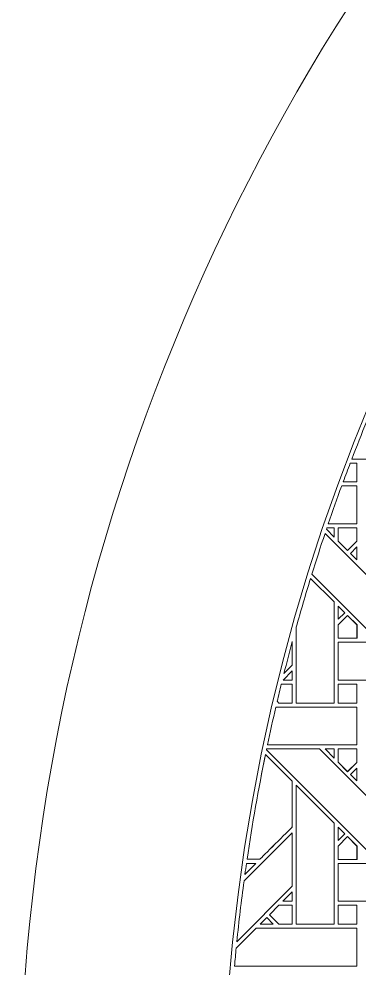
# Model space of a CAD drawing. Header units: inches. Extents: x 3.4 to 21.4, y 0.1 to 18.1.
# Drawn here: x 3.383 to 4.842, y 9.815 to 13.888 of the extents above; entities that cross this region are included whole.
import ezdxf

# ---------------------------------------------------------------- set-up
doc = ezdxf.new("R2010")
doc.units = ezdxf.units.IN
doc.header["$MEASUREMENT"] = 0
doc.layers.add('Design', color=7, linetype='Continuous', lineweight=0)

msp = doc.modelspace()

# ---------------------------------------------------------------- linework, layer by layer
at = {"layer": 'Design'}
for points, knots in [([(12.3829, 18.0948), (7.4123, 18.0948), (3.3829, 14.0653), (3.3829, 9.0948), (3.3829, 4.1242), (7.4123, 0.0948), (12.3829, 0.0948), (17.3534, 0.0948), (21.3829, 4.1242), (21.3829, 9.0948), (21.3829, 14.0653), (17.3534, 18.0948), (12.3829, 18.0948)], [0, 0, 0, 0, 1, 1, 1, 2, 2, 2, 3, 3, 3, 4, 4, 4, 4]), ([(12.3829, 17.2202), (7.8953, 17.2202), (4.2574, 13.5823), (4.2574, 9.0948), (4.2574, 4.6072), (7.8953, 0.9693), (12.3829, 0.9693), (16.8704, 0.9693), (20.5083, 4.6072), (20.5083, 9.0948), (20.5083, 13.5823), (16.8704, 17.2202), (12.3829, 17.2202)], [0, 0, 0, 0, 1, 1, 1, 2, 2, 2, 3, 3, 3, 4, 4, 4, 4]), ([(4.8754, 12.1613), (4.8754, 12.1613), (5.3484, 12.1613), (5.3484, 12.1613), (5.3484, 12.1613), (5.1857, 11.9986), (5.1857, 11.9986), (5.1857, 11.9986), (4.8111, 11.9986), (4.8111, 11.9986), (4.832, 12.0531), (4.8534, 12.1074), (4.8754, 12.1613)], [0, 0, 0, 0, 1, 1, 1, 2, 2, 2, 3, 3, 3, 4, 4, 4, 4]), ([(4.8044, 11.9814), (4.8044, 11.9814), (4.833, 11.9814), (4.833, 11.9814), (4.833, 11.9814), (4.833, 11.9006), (4.833, 11.9006), (4.833, 11.9006), (4.7741, 11.9006), (4.7741, 11.9006), (4.7841, 11.9276), (4.7941, 11.9545), (4.8044, 11.9814)], [0, 0, 0, 0, 1, 1, 1, 2, 2, 2, 3, 3, 3, 4, 4, 4, 4]), ([(4.8044, 11.9814), (4.8044, 11.9814), (4.8328, 11.9814), (4.8328, 11.9814), (4.8328, 11.9814), (4.8328, 11.9006), (4.8328, 11.9006), (4.8328, 11.9006), (4.7742, 11.9006), (4.7742, 11.9006), (4.7841, 11.9276), (4.7941, 11.9546), (4.8044, 11.9814)], [0, 0, 0, 0, 1, 1, 1, 2, 2, 2, 3, 3, 3, 4, 4, 4, 4]), ([(4.7677, 11.8835), (4.7677, 11.8835), (4.833, 11.8835), (4.833, 11.8835), (4.833, 11.8835), (4.833, 11.7206), (4.833, 11.7206), (4.833, 11.7206), (4.7102, 11.7206), (4.7102, 11.7206), (4.7288, 11.7752), (4.748, 11.8295), (4.7677, 11.8835)], [0, 0, 0, 0, 1, 1, 1, 2, 2, 2, 3, 3, 3, 4, 4, 4, 4]), ([(4.7043, 11.7035), (4.7043, 11.7035), (4.7355, 11.7035), (4.7355, 11.7035), (4.7355, 11.7035), (4.7355, 11.6637), (4.7355, 11.6637), (4.7355, 11.6637), (4.7022, 11.6974), (4.7022, 11.6974), (4.7028, 11.6994), (4.7036, 11.7015), (4.7043, 11.7035)], [0, 0, 0, 0, 1, 1, 1, 2, 2, 2, 3, 3, 3, 4, 4, 4, 4]), ([(4.7526, 11.6464), (4.7526, 11.6464), (4.7526, 11.7036), (4.7526, 11.7036), (4.7526, 11.7036), (4.8328, 11.7036), (4.8328, 11.7036), (4.8328, 11.7036), (4.8328, 11.646), (4.8328, 11.646), (4.8328, 11.646), (4.7929, 11.606), (4.7929, 11.606), (4.7929, 11.606), (4.7526, 11.6464), (4.7526, 11.6464)], [0, 0, 0, 0, 1, 1, 1, 2, 2, 2, 3, 3, 3, 4, 4, 4, 5, 5, 5, 5]), ([(4.793, 11.606), (4.793, 11.606), (4.7527, 11.6463), (4.7527, 11.6463), (4.7527, 11.6463), (4.7527, 11.7035), (4.7527, 11.7035), (4.7527, 11.7035), (4.833, 11.7035), (4.833, 11.7035), (4.833, 11.7035), (4.833, 11.6459), (4.833, 11.6459), (4.833, 11.6459), (4.793, 11.606), (4.793, 11.606)], [0, 0, 0, 0, 1, 1, 1, 2, 2, 2, 3, 3, 3, 4, 4, 4, 5, 5, 5, 5]), ([(4.6961, 11.6793), (4.6961, 11.6793), (5.1456, 11.2299), (5.1456, 11.2299), (5.1456, 11.2299), (4.9146, 11.2299), (4.9146, 11.2299), (4.9146, 11.2299), (4.6396, 11.5049), (4.6396, 11.5049), (4.6578, 11.5633), (4.6767, 11.6214), (4.6961, 11.6793)], [0, 0, 0, 0, 1, 1, 1, 2, 2, 2, 3, 3, 3, 4, 4, 4, 4]), ([(4.833, 11.6217), (4.833, 11.6217), (4.833, 11.5665), (4.833, 11.5665), (4.833, 11.5665), (4.8052, 11.5939), (4.8052, 11.5939), (4.8052, 11.5939), (4.833, 11.6217), (4.833, 11.6217)], [0, 0, 0, 0, 1, 1, 1, 2, 2, 2, 3, 3, 3, 3]), ([(4.5727, 11.2772), (4.5922, 11.3474), (4.6127, 11.4172), (4.6341, 11.4865), (4.6341, 11.4865), (4.7354, 11.3856), (4.7354, 11.3856), (4.7354, 11.3856), (4.7354, 10.9519), (4.7354, 10.9519), (4.7354, 10.9519), (4.5727, 10.9519), (4.5727, 10.9519), (4.5727, 10.9519), (4.5727, 11.2772), (4.5727, 11.2772)], [0, 0, 0, 0, 1, 1, 1, 2, 2, 2, 3, 3, 3, 4, 4, 4, 5, 5, 5, 5]), ([(4.7527, 11.3113), (4.7527, 11.3113), (4.7527, 11.3681), (4.7527, 11.3681), (4.7527, 11.3681), (4.7809, 11.3395), (4.7809, 11.3395), (4.7809, 11.3395), (4.7527, 11.3113), (4.7527, 11.3113)], [0, 0, 0, 0, 1, 1, 1, 2, 2, 2, 3, 3, 3, 3]), ([(4.7526, 11.2297), (4.7526, 11.2297), (4.7526, 11.287), (4.7526, 11.287), (4.7526, 11.287), (4.7929, 11.3273), (4.7929, 11.3273), (4.7929, 11.3273), (4.8332, 11.287), (4.8332, 11.287), (4.8332, 11.287), (4.8332, 11.2297), (4.8332, 11.2297), (4.8332, 11.2297), (4.7526, 11.2297), (4.7526, 11.2297)], [0, 0, 0, 0, 1, 1, 1, 2, 2, 2, 3, 3, 3, 4, 4, 4, 5, 5, 5, 5]), ([(4.7931, 11.3273), (4.7931, 11.3273), (4.8334, 11.2869), (4.8334, 11.2869), (4.8334, 11.2869), (4.8334, 11.2296), (4.8334, 11.2296), (4.8334, 11.2296), (4.7527, 11.2296), (4.7527, 11.2296), (4.7527, 11.2296), (4.7527, 11.2869), (4.7527, 11.2869), (4.7527, 11.2869), (4.7931, 11.3273), (4.7931, 11.3273)], [0, 0, 0, 0, 1, 1, 1, 2, 2, 2, 3, 3, 3, 4, 4, 4, 5, 5, 5, 5]), ([(4.5555, 11.2153), (4.5555, 11.2153), (4.5555, 11.1141), (4.5555, 11.1141), (4.5555, 11.1141), (4.52, 11.0786), (4.52, 11.0786), (4.5315, 11.1243), (4.5433, 11.1699), (4.5555, 11.2153)], [0, 0, 0, 0, 1, 1, 1, 2, 2, 2, 3, 3, 3, 3]), ([(4.7527, 11.0499), (4.7527, 11.0499), (4.7527, 11.2126), (4.7527, 11.2126), (4.7527, 11.2126), (5.3484, 11.2126), (5.3484, 11.2126), (5.3484, 11.2126), (5.1857, 11.0499), (5.1857, 11.0499), (5.1857, 11.0499), (4.7527, 11.0499), (4.7527, 11.0499)], [0, 0, 0, 0, 1, 1, 1, 2, 2, 2, 3, 3, 3, 4, 4, 4, 4]), ([(4.5555, 11.0897), (4.5555, 11.0897), (4.5555, 11.0499), (4.5555, 11.0499), (4.5555, 11.0499), (4.5158, 11.0499), (4.5158, 11.0499), (4.5158, 11.0499), (4.5555, 11.0897), (4.5555, 11.0897)], [0, 0, 0, 0, 1, 1, 1, 2, 2, 2, 3, 3, 3, 3]), ([(4.5554, 11.0327), (4.5554, 11.0327), (4.5554, 10.9519), (4.5554, 10.9519), (4.5554, 10.9519), (4.4983, 10.9519), (4.4983, 10.9519), (4.4983, 10.9519), (4.4909, 10.9592), (4.4909, 10.9592), (4.4967, 10.9838), (4.5025, 11.0083), (4.5085, 11.0327), (4.5085, 11.0327), (4.5554, 11.0327), (4.5554, 11.0327)], [0, 0, 0, 0, 1, 1, 1, 2, 2, 2, 3, 3, 3, 4, 4, 4, 5, 5, 5, 5]), ([(4.5085, 11.0327), (4.5085, 11.0327), (4.5555, 11.0327), (4.5555, 11.0327), (4.5555, 11.0327), (4.5555, 10.9519), (4.5555, 10.9519), (4.5555, 10.9519), (4.4984, 10.9519), (4.4984, 10.9519), (4.4984, 10.9519), (4.491, 10.9593), (4.491, 10.9593), (4.4967, 10.9838), (4.5025, 11.0083), (4.5085, 11.0327)], [0, 0, 0, 0, 1, 1, 1, 2, 2, 2, 3, 3, 3, 4, 4, 4, 5, 5, 5, 5]), ([(4.7526, 11.0327), (4.7526, 11.0327), (4.8328, 11.0327), (4.8328, 11.0327), (4.8328, 11.0327), (4.8328, 10.9519), (4.8328, 10.9519), (4.8328, 10.9519), (4.7526, 10.9519), (4.7526, 10.9519), (4.7526, 10.9519), (4.7526, 11.0327), (4.7526, 11.0327)], [0, 0, 0, 0, 1, 1, 1, 2, 2, 2, 3, 3, 3, 4, 4, 4, 4]), ([(4.833, 11.0326), (4.833, 11.0326), (4.833, 10.9519), (4.833, 10.9519), (4.833, 10.9519), (4.7527, 10.9519), (4.7527, 10.9519), (4.7527, 10.9519), (4.7527, 11.0326), (4.7527, 11.0326), (4.7527, 11.0326), (4.833, 11.0326), (4.833, 11.0326)], [0, 0, 0, 0, 1, 1, 1, 2, 2, 2, 3, 3, 3, 4, 4, 4, 4]), ([(4.4851, 10.9347), (4.4851, 10.9347), (4.833, 10.9347), (4.833, 10.9347), (4.833, 10.9347), (4.833, 10.7719), (4.833, 10.7719), (4.833, 10.7719), (4.4492, 10.7719), (4.4492, 10.7719), (4.4607, 10.8264), (4.4726, 10.8807), (4.4851, 10.9347)], [0, 0, 0, 0, 1, 1, 1, 2, 2, 2, 3, 3, 3, 4, 4, 4, 4]), ([(4.4456, 10.7548), (4.4456, 10.7548), (4.6719, 10.7548), (4.6719, 10.7548), (4.6719, 10.7548), (5.1456, 10.2811), (5.1456, 10.2811), (5.1456, 10.2811), (4.9146, 10.2811), (4.9146, 10.2811), (4.9146, 10.2811), (4.4448, 10.751), (4.4448, 10.751), (4.4451, 10.7523), (4.4453, 10.7535), (4.4456, 10.7548)], [0, 0, 0, 0, 1, 1, 1, 2, 2, 2, 3, 3, 3, 4, 4, 4, 5, 5, 5, 5]), ([(4.7355, 10.7548), (4.7355, 10.7548), (4.7355, 10.715), (4.7355, 10.715), (4.7355, 10.715), (4.6961, 10.7548), (4.6961, 10.7548), (4.6961, 10.7548), (4.7355, 10.7548), (4.7355, 10.7548)], [0, 0, 0, 0, 1, 1, 1, 2, 2, 2, 3, 3, 3, 3]), ([(4.8328, 10.7548), (4.8328, 10.7548), (4.8328, 10.6972), (4.8328, 10.6972), (4.8328, 10.6972), (4.7929, 10.6573), (4.7929, 10.6573), (4.7929, 10.6573), (4.7526, 10.6976), (4.7526, 10.6976), (4.7526, 10.6976), (4.7526, 10.7548), (4.7526, 10.7548), (4.7526, 10.7548), (4.8328, 10.7548), (4.8328, 10.7548)], [0, 0, 0, 0, 1, 1, 1, 2, 2, 2, 3, 3, 3, 4, 4, 4, 5, 5, 5, 5]), ([(4.793, 10.6572), (4.793, 10.6572), (4.7527, 10.6976), (4.7527, 10.6976), (4.7527, 10.6976), (4.7527, 10.7548), (4.7527, 10.7548), (4.7527, 10.7548), (4.833, 10.7548), (4.833, 10.7548), (4.833, 10.7548), (4.833, 10.6972), (4.833, 10.6972), (4.833, 10.6972), (4.793, 10.6572), (4.793, 10.6572)], [0, 0, 0, 0, 1, 1, 1, 2, 2, 2, 3, 3, 3, 4, 4, 4, 5, 5, 5, 5]), ([(4.4406, 10.731), (4.4406, 10.731), (4.5555, 10.616), (4.5555, 10.616), (4.5555, 10.616), (4.5555, 10.4198), (4.5555, 10.4198), (4.5375, 10.4017), (4.4257, 10.29), (4.4168, 10.2812), (4.4168, 10.2812), (4.3617, 10.2812), (4.3617, 10.2812), (4.3839, 10.4325), (4.4101, 10.5825), (4.4406, 10.731)], [0, 0, 0, 0, 1, 1, 1, 2, 2, 2, 3, 3, 3, 4, 4, 4, 5, 5, 5, 5]), ([(4.4167, 10.2812), (4.4167, 10.2812), (4.3617, 10.2812), (4.3617, 10.2812), (4.3839, 10.4325), (4.4101, 10.5824), (4.4406, 10.7309), (4.4406, 10.7309), (4.5554, 10.6161), (4.5554, 10.6161), (4.5554, 10.6161), (4.5554, 10.4199), (4.5554, 10.4199), (4.5376, 10.4019), (4.4256, 10.2902), (4.4167, 10.2812)], [0, 0, 0, 0, 1, 1, 1, 2, 2, 2, 3, 3, 3, 4, 4, 4, 5, 5, 5, 5]), ([(4.833, 10.6729), (4.833, 10.6729), (4.833, 10.6178), (4.833, 10.6178), (4.833, 10.6178), (4.8052, 10.6452), (4.8052, 10.6452), (4.8052, 10.6452), (4.833, 10.6729), (4.833, 10.6729)], [0, 0, 0, 0, 1, 1, 1, 2, 2, 2, 3, 3, 3, 3]), ([(4.7354, 10.4368), (4.7354, 10.4368), (4.7354, 10.0031), (4.7354, 10.0031), (4.7354, 10.0031), (4.5727, 10.0031), (4.5727, 10.0031), (4.5727, 10.0031), (4.5727, 10.599), (4.5727, 10.599), (4.5727, 10.599), (4.7354, 10.4368), (4.7354, 10.4368)], [0, 0, 0, 0, 1, 1, 1, 2, 2, 2, 3, 3, 3, 4, 4, 4, 4]), ([(4.3487, 10.1885), (4.3487, 10.1885), (4.5555, 10.3954), (4.5555, 10.3954), (4.5555, 10.3954), (4.5555, 10.1654), (4.5555, 10.1654), (4.5555, 10.1654), (4.3176, 9.9275), (4.3176, 9.9275), (4.3266, 10.015), (4.337, 10.1019), (4.3487, 10.1885)], [0, 0, 0, 0, 1, 1, 1, 2, 2, 2, 3, 3, 3, 4, 4, 4, 4]), ([(4.7527, 10.3626), (4.7527, 10.3626), (4.7527, 10.4193), (4.7527, 10.4193), (4.7527, 10.4193), (4.7809, 10.3908), (4.7809, 10.3908), (4.7809, 10.3908), (4.7527, 10.3626), (4.7527, 10.3626)], [0, 0, 0, 0, 1, 1, 1, 2, 2, 2, 3, 3, 3, 3]), ([(4.7526, 10.2809), (4.7526, 10.2809), (4.7526, 10.3382), (4.7526, 10.3382), (4.7526, 10.3382), (4.7929, 10.3786), (4.7929, 10.3786), (4.7929, 10.3786), (4.8332, 10.3382), (4.8332, 10.3382), (4.8332, 10.3382), (4.8332, 10.2809), (4.8332, 10.2809), (4.8332, 10.2809), (4.7526, 10.2809), (4.7526, 10.2809)], [0, 0, 0, 0, 1, 1, 1, 2, 2, 2, 3, 3, 3, 4, 4, 4, 5, 5, 5, 5]), ([(4.7931, 10.3785), (4.7931, 10.3785), (4.8334, 10.3382), (4.8334, 10.3382), (4.8334, 10.3382), (4.8334, 10.2809), (4.8334, 10.2809), (4.8334, 10.2809), (4.7527, 10.2809), (4.7527, 10.2809), (4.7527, 10.2809), (4.7527, 10.3382), (4.7527, 10.3382), (4.7527, 10.3382), (4.7931, 10.3785), (4.7931, 10.3785)], [0, 0, 0, 0, 1, 1, 1, 2, 2, 2, 3, 3, 3, 4, 4, 4, 5, 5, 5, 5]), ([(4.3592, 10.2639), (4.3592, 10.2639), (4.3997, 10.2639), (4.3997, 10.2639), (4.3997, 10.2639), (4.3524, 10.2166), (4.3524, 10.2166), (4.3546, 10.2324), (4.3569, 10.2481), (4.3592, 10.2639)], [0, 0, 0, 0, 1, 1, 1, 2, 2, 2, 3, 3, 3, 3]), ([(5.3484, 10.2639), (5.3484, 10.2639), (5.1857, 10.1012), (5.1857, 10.1012), (5.1857, 10.1012), (4.7527, 10.1012), (4.7527, 10.1012), (4.7527, 10.1012), (4.7527, 10.2639), (4.7527, 10.2639), (4.7527, 10.2639), (5.3484, 10.2639), (5.3484, 10.2639)], [0, 0, 0, 0, 1, 1, 1, 2, 2, 2, 3, 3, 3, 4, 4, 4, 4]), ([(4.5157, 10.1012), (4.5157, 10.1012), (4.5555, 10.141), (4.5555, 10.141), (4.5555, 10.141), (4.5555, 10.1012), (4.5555, 10.1012), (4.5555, 10.1012), (4.5157, 10.1012), (4.5157, 10.1012)], [0, 0, 0, 0, 1, 1, 1, 2, 2, 2, 3, 3, 3, 3]), ([(4.4983, 10.084), (4.4983, 10.084), (4.5554, 10.084), (4.5554, 10.084), (4.5554, 10.084), (4.5554, 10.0032), (4.5554, 10.0032), (4.5554, 10.0032), (4.4983, 10.0032), (4.4983, 10.0032), (4.4983, 10.0032), (4.4579, 10.0435), (4.4579, 10.0435), (4.4579, 10.0435), (4.4983, 10.084), (4.4983, 10.084)], [0, 0, 0, 0, 1, 1, 1, 2, 2, 2, 3, 3, 3, 4, 4, 4, 5, 5, 5, 5]), ([(4.4581, 10.0435), (4.4581, 10.0435), (4.4985, 10.0839), (4.4985, 10.0839), (4.4985, 10.0839), (4.5555, 10.0839), (4.5555, 10.0839), (4.5555, 10.0839), (4.5555, 10.0031), (4.5555, 10.0031), (4.5555, 10.0031), (4.4984, 10.0031), (4.4984, 10.0031), (4.4984, 10.0031), (4.4581, 10.0435), (4.4581, 10.0435)], [0, 0, 0, 0, 1, 1, 1, 2, 2, 2, 3, 3, 3, 4, 4, 4, 5, 5, 5, 5]), ([(4.7526, 10.0839), (4.7526, 10.0839), (4.8328, 10.0839), (4.8328, 10.0839), (4.8328, 10.0839), (4.8328, 10.0032), (4.8328, 10.0032), (4.8328, 10.0032), (4.7526, 10.0032), (4.7526, 10.0032), (4.7526, 10.0032), (4.7526, 10.0839), (4.7526, 10.0839)], [0, 0, 0, 0, 1, 1, 1, 2, 2, 2, 3, 3, 3, 4, 4, 4, 4]), ([(4.833, 10.0839), (4.833, 10.0839), (4.833, 10.0031), (4.833, 10.0031), (4.833, 10.0031), (4.7527, 10.0031), (4.7527, 10.0031), (4.7527, 10.0031), (4.7527, 10.0839), (4.7527, 10.0839), (4.7527, 10.0839), (4.833, 10.0839), (4.833, 10.0839)], [0, 0, 0, 0, 1, 1, 1, 2, 2, 2, 3, 3, 3, 4, 4, 4, 4]), ([(4.4742, 10.0031), (4.4742, 10.0031), (4.4177, 10.0031), (4.4177, 10.0031), (4.4177, 10.0031), (4.4459, 10.0314), (4.4459, 10.0314), (4.4459, 10.0314), (4.4742, 10.0031), (4.4742, 10.0031)], [0, 0, 0, 0, 1, 1, 1, 2, 2, 2, 3, 3, 3, 3]), ([(4.315, 9.9005), (4.315, 9.9005), (4.4005, 9.986), (4.4005, 9.986), (4.4005, 9.986), (4.833, 9.986), (4.833, 9.986), (4.833, 9.986), (4.833, 9.8232), (4.833, 9.8232), (4.833, 9.8232), (4.3077, 9.8232), (4.3077, 9.8232), (4.31, 9.849), (4.3125, 9.8748), (4.315, 9.9005)], [0, 0, 0, 0, 1, 1, 1, 2, 2, 2, 3, 3, 3, 4, 4, 4, 5, 5, 5, 5])]:
    msp.add_open_spline(points, degree=3, knots=knots, dxfattribs=at)

doc.saveas('drawing.dxf')
